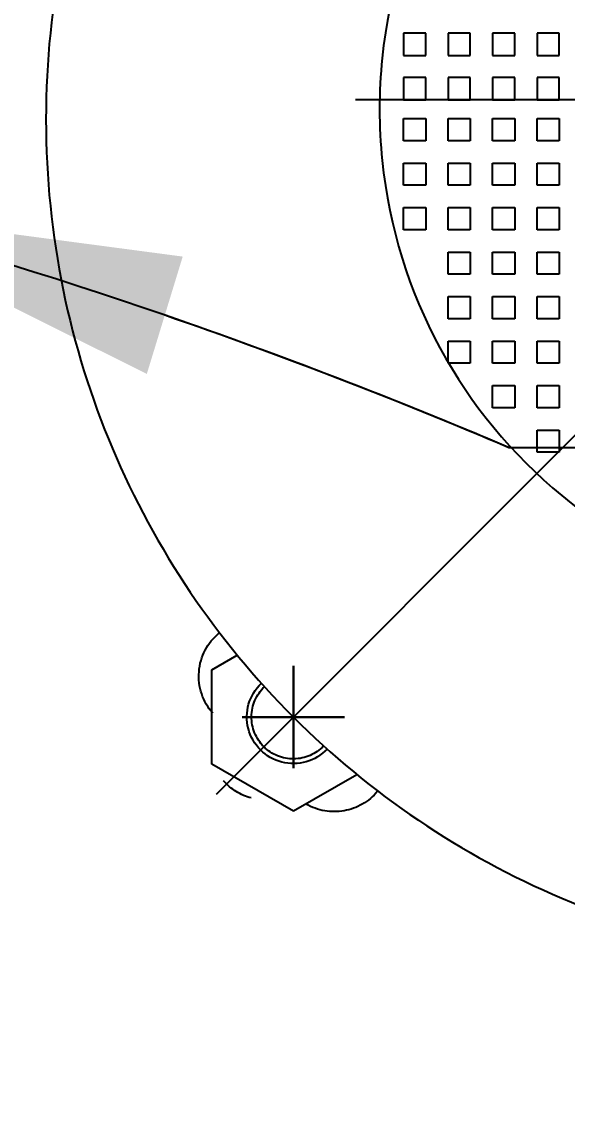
# Model space of a CAD drawing. Header units: millimetres. Extents: x 0 to 12600, y -349 to 8910.
# Drawn here: x 8313.1 to 8446.4, y 6427.9 to 6696.6 of the extents above; entities that cross this region are included whole.
import ezdxf

# ---------------------------------------------------------------- set-up
doc = ezdxf.new("R2010")
doc.units = ezdxf.units.MM
doc.header["$LTSCALE"] = 300
doc.linetypes.add('K', pattern=[2.5, 1.25, -0.25, 0.25, -0.25, 0.25, -0.25])
doc.layers.add('02', color=1, linetype='Continuous')
doc.layers.add('07', color=6, linetype='K')
doc.styles.get("Standard").update_dxf_attribs({"font": 'isocp', "width": 0.707, "bigfont": 'intecad.shx'})
doc.dimstyles.new('INTE$2', dxfattribs={"dimscale": 30, "dimtxt": 3.5, "dimasz": 3, "dimexe": 3, "dimexo": 0, "dimgap": 1, "dimtad": 1, "dimtih": 1, "dimtoh": 1, "dimdec": 1, "dimdsep": 46, "dimtxsty": 'Standard', "dimcen": 0, "dimclrd": 1, "dimclre": 1, "dimclrt": 3, "dimaunit": 1, "dimadec": 0, "dimazin": 0, "dimtfac": 1, "dimtdec": 1, "dimtmove": 0, "dimatfit": 0, "dimfxl": 1, "dimarcsym": 0})

# ---------------------------------------------------------------- blocks, each defined once
blk = doc.blocks.new('*D9')
at = {"layer": '02', "color": 1, "linetype": 'Continuous', "lineweight": -2}
for p, q in [((7929.98, 6427.06), (7929.98, 6784.94)), ((8139.75, 6195.21), (8285.23, 6738.17)), ((8432.11, 6592.57), (8693.46, 6592.57))]:
    blk.add_line(p, q, dxfattribs=at)
for start, end in [(75, 90), (94.02125, 98.04251), (66.95253, 75), (66.95749, 70.97875)]:
    blk.add_arc((7929.98, 5412.34), 1282.6, start, end, dxfattribs=at)
at = {"layer": '02', "color": 1, "linetype": 'Continuous'}
for points in [[(7839.51, 6706.77), (7840.56, 6676.79), (7929.98, 6694.94)], [(8343.61, 6610.56), (8352.39, 6639.25), (8261.94, 6651.24)]]:
    blk.add_solid(points, dxfattribs=at)
at = {"layer": 'Defpoints', "color": 0, "linetype": 'Continuous'}
for p in [(8041.76, 6690.06), (7929.98, 6427.06), (8139.75, 6195.21), (8016.04, 5733.51), (7929.98, 4460.5)]:
    blk.add_point(p, dxfattribs=at)
at = {"layer": '02', "color": 3, "linetype": 'Continuous', "insert": (8607.79, 6675.07), "char_height": 105, "attachment_point": 5}
blk.add_mtext('15°', dxfattribs=at)
blk = doc.blocks.new('fer')
at = {"layer": '07', "color": 6, "linetype": 'K', "ltscale": 8}
for p, q in [((15612.23, 6825.2), (15617.67, 6825.2)), ((15612.23, 6819.76), (15612.23, 6825.2)), ((15617.67, 6825.2), (15617.67, 6819.76)), ((15623.11, 6819.76), (15623.11, 6825.2)), ((15623.11, 6825.2), (15628.55, 6825.2)), ((15628.55, 6825.2), (15628.55, 6819.76)), ((15633.99, 6819.76), (15633.99, 6825.2)), ((15633.99, 6825.2), (15639.43, 6825.2)), ((15639.43, 6825.2), (15639.43, 6819.76)), ((15644.87, 6819.76), (15644.87, 6825.2)), ((15644.87, 6825.2), (15650.31, 6825.2)), ((15650.31, 6825.2), (15650.31, 6819.76)), ((15617.67, 6819.76), (15612.23, 6819.76)), ((15628.55, 6819.76), (15623.11, 6819.76)), ((15639.43, 6819.76), (15633.99, 6819.76)), ((15650.31, 6819.76), (15644.87, 6819.76)), ((15612.23, 6814.32), (15617.67, 6814.32)), ((15612.23, 6808.88), (15612.23, 6814.32)), ((15617.67, 6814.32), (15617.67, 6808.88)), ((15623.11, 6808.88), (15623.11, 6814.32)), ((15623.11, 6814.32), (15628.55, 6814.32)), ((15628.55, 6814.32), (15628.55, 6808.88)), ((15633.99, 6814.32), (15639.43, 6814.32)), ((15633.99, 6808.88), (15633.99, 6814.32)), ((15639.43, 6814.32), (15639.43, 6808.88)), ((15644.87, 6808.88), (15644.87, 6814.32)), ((15644.87, 6814.32), (15650.31, 6814.32)), ((15650.31, 6814.32), (15650.31, 6808.88)), ((15617.67, 6808.88), (15612.23, 6808.88)), ((15628.55, 6808.88), (15623.11, 6808.88)), ((15639.43, 6808.88), (15633.99, 6808.88)), ((15650.31, 6808.88), (15644.87, 6808.88)), ((15617.67, 6804.32), (15612.23, 6804.32)), ((15612.23, 6804.32), (15612.23, 6798.88)), ((15617.67, 6798.88), (15617.67, 6804.32)), ((15628.55, 6804.32), (15623.11, 6804.32)), ((15623.11, 6804.32), (15623.11, 6798.88)), ((15628.55, 6798.88), (15628.55, 6804.32)), ((15639.43, 6804.32), (15633.99, 6804.32)), ((15633.99, 6804.32), (15633.99, 6798.88)), ((15639.43, 6798.88), (15639.43, 6804.32)), ((15650.31, 6804.32), (15644.87, 6804.32)), ((15644.87, 6804.32), (15644.87, 6798.88)), ((15650.31, 6798.88), (15650.31, 6804.32)), ((15612.23, 6798.88), (15617.67, 6798.88)), ((15623.11, 6798.88), (15628.55, 6798.88)), ((15633.99, 6798.88), (15639.43, 6798.88)), ((15644.87, 6798.88), (15650.31, 6798.88)), ((15617.67, 6793.44), (15612.23, 6793.44)), ((15612.23, 6793.44), (15612.23, 6788)), ((15617.67, 6788), (15617.67, 6793.44)), ((15623.11, 6793.44), (15623.11, 6788)), ((15628.55, 6793.44), (15623.11, 6793.44)), ((15628.55, 6788), (15628.55, 6793.44)), ((15633.99, 6793.44), (15633.99, 6788)), ((15639.43, 6793.44), (15633.99, 6793.44)), ((15639.43, 6788), (15639.43, 6793.44)), ((15644.87, 6793.44), (15644.87, 6788)), ((15650.31, 6793.44), (15644.87, 6793.44)), ((15650.31, 6788), (15650.31, 6793.44)), ((15612.23, 6788), (15617.67, 6788)), ((15623.11, 6788), (15628.55, 6788)), ((15633.99, 6788), (15639.43, 6788)), ((15644.87, 6788), (15650.31, 6788)), ((15617.67, 6782.56), (15612.23, 6782.56)), ((15612.23, 6782.56), (15612.23, 6777.12)), ((15617.67, 6777.12), (15617.67, 6782.56)), ((15623.11, 6782.56), (15623.11, 6777.12)), ((15628.55, 6782.56), (15623.11, 6782.56)), ((15628.55, 6777.12), (15628.55, 6782.56)), ((15639.43, 6782.56), (15633.99, 6782.56)), ((15633.99, 6782.56), (15633.99, 6777.12)), ((15639.43, 6777.12), (15639.43, 6782.56)), ((15644.87, 6782.56), (15644.87, 6777.12)), ((15650.31, 6782.56), (15644.87, 6782.56)), ((15650.31, 6777.12), (15650.31, 6782.56)), ((15612.23, 6777.12), (15617.67, 6777.12)), ((15623.11, 6777.12), (15628.55, 6777.12)), ((15633.99, 6777.12), (15639.43, 6777.12)), ((15644.87, 6777.12), (15650.31, 6777.12)), ((15617.67, 6771.68), (15612.23, 6771.68)), ((15612.23, 6771.68), (15612.23, 6766.24)), ((15617.67, 6766.24), (15617.67, 6771.68)), ((15623.11, 6771.68), (15623.11, 6766.24)), ((15628.55, 6771.68), (15623.11, 6771.68)), ((15628.55, 6766.24), (15628.55, 6771.68)), ((15639.43, 6771.68), (15633.99, 6771.68)), ((15633.99, 6771.68), (15633.99, 6766.24)), ((15639.43, 6766.24), (15639.43, 6771.68)), ((15612.23, 6766.24), (15617.67, 6766.24)), ((15623.11, 6766.24), (15628.55, 6766.24)), ((15633.99, 6766.24), (15639.43, 6766.24)), ((15617.67, 6760.8), (15612.23, 6760.8)), ((15612.23, 6760.8), (15612.23, 6755.36)), ((15617.67, 6755.36), (15617.67, 6760.8)), ((15628.55, 6760.8), (15623.11, 6760.8)), ((15623.11, 6760.8), (15623.11, 6755.36)), ((15628.55, 6755.36), (15628.55, 6760.8)), ((15639.43, 6760.8), (15633.99, 6760.8)), ((15633.99, 6760.8), (15633.99, 6755.36)), ((15639.43, 6755.36), (15639.43, 6760.8)), ((15612.23, 6755.36), (15617.67, 6755.36)), ((15623.11, 6755.36), (15628.55, 6755.36)), ((15633.99, 6755.36), (15639.43, 6755.36)), ((15612.23, 6749.92), (15612.23, 6744.48)), ((15617.67, 6749.92), (15612.23, 6749.92)), ((15617.67, 6744.48), (15617.67, 6749.92)), ((15623.11, 6749.92), (15623.11, 6744.48)), ((15628.55, 6749.92), (15623.11, 6749.92)), ((15628.55, 6744.48), (15628.55, 6749.92)), ((15633.99, 6749.92), (15633.99, 6744.48)), ((15639.43, 6749.92), (15633.99, 6749.92)), ((15639.43, 6744.48), (15639.43, 6749.92)), ((15612.23, 6744.48), (15617.67, 6744.48)), ((15623.11, 6744.48), (15628.55, 6744.48)), ((15633.99, 6744.48), (15639.43, 6744.48)), ((15612.23, 6739.04), (15612.23, 6733.6)), ((15617.67, 6739.04), (15612.23, 6739.04)), ((15617.67, 6733.6), (15617.67, 6739.04)), ((15623.11, 6739.04), (15623.11, 6733.6)), ((15628.55, 6739.04), (15623.11, 6739.04)), ((15628.55, 6733.6), (15628.55, 6739.04)), ((15612.23, 6733.6), (15617.67, 6733.6)), ((15623.11, 6733.6), (15628.55, 6733.6)), ((15617.67, 6728.16), (15612.23, 6728.16)), ((15612.23, 6728.16), (15612.23, 6722.72)), ((15617.67, 6722.72), (15617.67, 6728.16)), ((15612.23, 6722.72), (15617.67, 6722.72))]:
    blk.add_line(p, q, dxfattribs=at)
at = {"layer": '07', "color": 6, "linetype": 'K', "ltscale": 1.5}
for p, q in [((15099.57, 6808.88), (16002.98, 6808.88)), ((15531.16, 6804.1), (15696.18, 6639.08)), ((15677.28, 6645.48), (15677.28, 6670.49)), ((15677.28, 6670.49), (15677.28, 6645.48)), ((15664.77, 6657.99), (15689.78, 6657.99)), ((15689.78, 6657.99), (15664.77, 6657.99))]:
    blk.add_line(p, q, dxfattribs=at)
blk.add_lwpolyline([(15661.76, 6643.9), (15677.28, 6634.94), (15697.23, 6646.47), (15697.23, 6669.51), (15691.02, 6673.09)], dxfattribs=at)
blk.add_circle((15531.16, 6804.09), 206.63, dxfattribs=at)
at = {"layer": '07', "color": 6, "linetype": 'K', "ltscale": 8}
blk.add_circle((15533.78, 6806.6), 122.4, dxfattribs=at)
at = {"layer": '07', "color": 6, "linetype": 'K', "ltscale": 1.5}
for centre, radius, start, end in [((15504.07, 6727.64), 416.92, 341.9827, 86.2743), ((15686.67, 6667.99), 13.73, 318.6293, 50.444), ((15686.67, 6667.99), 13.73, 318.6293, 50.444), ((15677.28, 6657.99), 11.37, 223.497, 46.503), ((15677.28, 6657.99), 11.37, 223.497, 46.503), ((15677.28, 6657.99), 10.23, 315, 46.3526), ((15677.28, 6657.99), 10.23, 315, 46.3526), ((15677.28, 6657.99), 10.23, 223.6474, 315), ((15677.28, 6657.99), 10.23, 223.6474, 315), ((15684.42, 6650.83), 13.01, 284.0112, 319.5827), ((15667.27, 6648.59), 13.73, 219.556, 300.2451), ((15667.27, 6648.59), 13.73, 219.556, 300.2451)]:
    blk.add_arc(centre, radius, start, end, dxfattribs=at)
blk.add_point((15677.28, 6657.99), dxfattribs=at)
blk.add_point((15677.28, 6657.99), dxfattribs=at)

msp = doc.modelspace()

# ---------------------------------------------------------------- block references
at = {"layer": '07', "xscale": -1}
msp.add_blockref('fer', (24056.73, -131.32), dxfattribs=at)

# ---------------------------------------------------------------- dimensions: what is measured, and where the dimension line sits
at = {"layer": '02', "color": 1, "linetype": 'Continuous'}
dim = msp.add_angular_dim_2l(base=(8041.76, 6690.06), line1=((8016.04, 5733.51), (8139.75, 6195.21)), line2=((7929.98, 4460.5), (7929.98, 6427.06)), dimstyle='INTE$2', dxfattribs=at)
dim.commit()
dim.dimension.update_dxf_attribs({"geometry": '*D9', "text_midpoint": (8607.79, 6675.07)})

doc.saveas('drawing.dxf')
